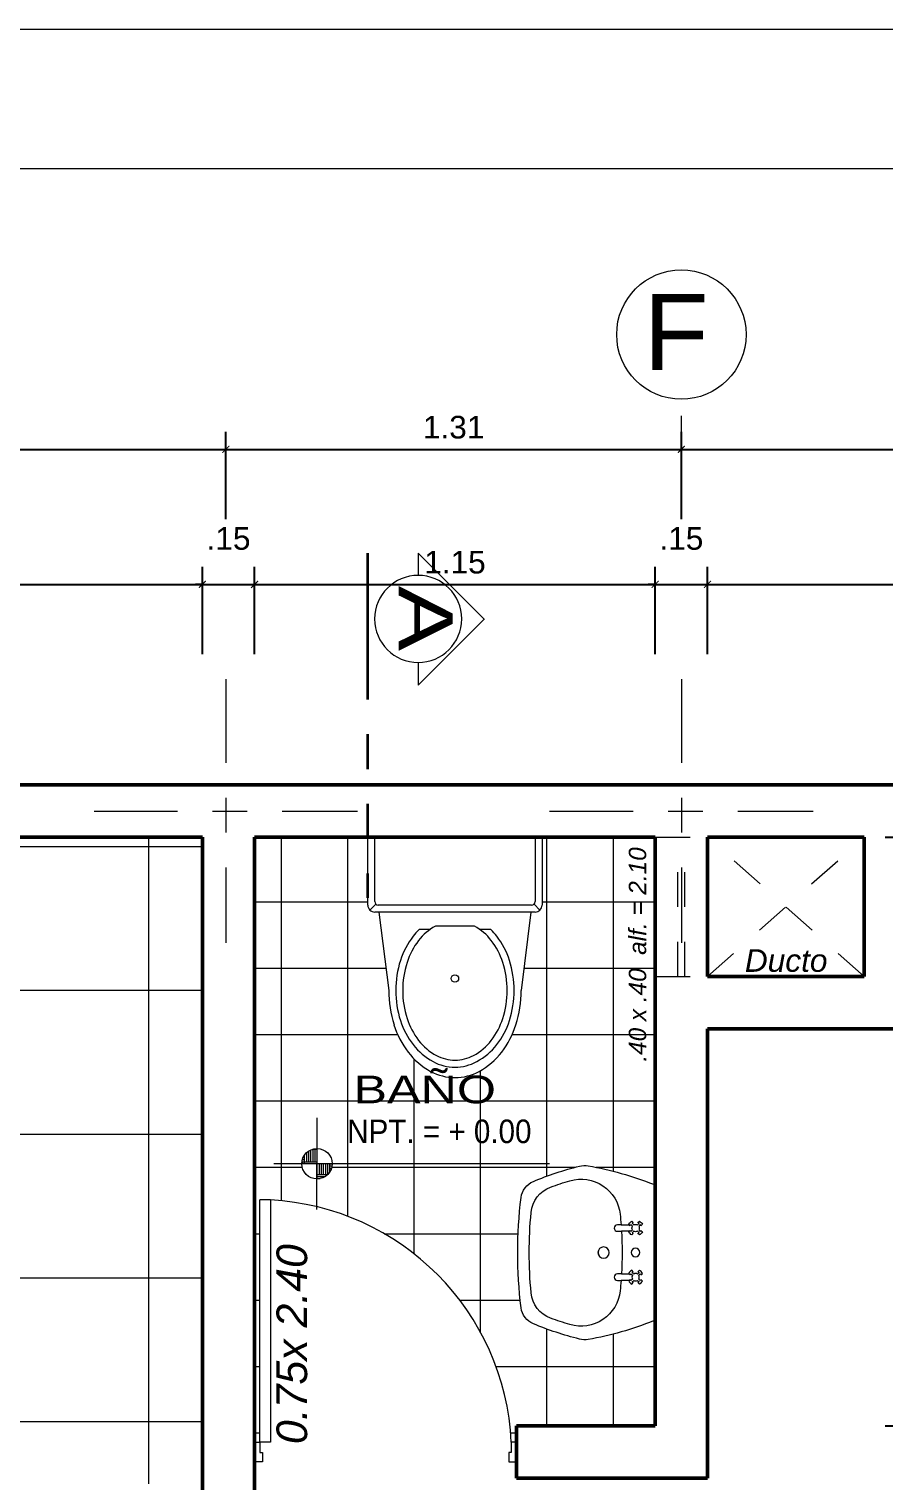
# Model space of a CAD drawing. Header units: millimetres. Extents: x 2033 to 2295, y 1536 to 1691.
# Drawn here: x 2265.456 to 2267.911, y 1594.286 to 1598.455 of the extents above; entities that cross this region are included whole.
import ezdxf

# ---------------------------------------------------------------- set-up
doc = ezdxf.new("R2010")
doc.units = ezdxf.units.MM
for name, pattern in [('ACAD_ISO02W100', [15, 12, -3]), ('ACAD_ISO06W100', [36, 24, -3, 0, -3, 0, -3, 0, -3]), ('ACAD_ISO10W100', [18, 12, -3, 0, -3]), ('HIDDEN2', [4.7625, 3.175, -1.5875])]:
    doc.linetypes.add(name, pattern=pattern)
doc.layers.get('Defpoints').update_dxf_attribs({"color": 164})
for name, color, linetype, lineweight in [('cotas', 251, 'Continuous', 15), ('cut wood', 26, 'Continuous', 20), ('Ejes', 65, 'ACAD_ISO10W100', 15), ('muroalto', 12, 'Continuous', 50), ('PISOS', 252, 'Continuous', 0), ('PROYECCIONES', 127, 'HIDDEN2', 5), ('PYV', 30, 'Continuous', 13), ('SANITARIO', 161, 'Continuous', 5), ('seccion', 130, 'Continuous', 35), ('TEXTOS', 7, 'Continuous', 5), ('texturasde piso', 252, 'Continuous', 0), ('UNO', 254, 'Continuous', 9)]:
    doc.layers.add(name, color=color, linetype=linetype, lineweight=lineweight)
doc.styles.add('ARDELG', font='arial.ttf', dxfattribs={"width": 0.9, "height": 0.1})
doc.styles.add('ARIAL', font='arial.ttf', dxfattribs={"width": 1.3, "height": 0.1})
doc.styles.add('Micky-Arial', font='arial.ttf', dxfattribs={"width": 1.5, "height": 0.125})
doc.styles.get("Standard").update_dxf_attribs({"font": 'arial.ttf'})
doc.dimstyles.new('Aritek', dxfattribs={"dimtxt": 0.065, "dimasz": 0.02, "dimexe": 0.05, "dimexo": 0.15, "dimgap": 0.03, "dimtad": 2, "dimtih": 1, "dimtoh": 1, "dimzin": 4, "dimdsep": 46, "dimtxsty": 'Standard', "dimblk": 'ARCHTICK', "dimcen": 0.1, "dimclrt": 7, "dimadec": 0, "dimazin": 0, "dimtfac": 1, "dimtmove": 2, "dimatfit": 1, "dimldrblk": 'DOTSMALL', "dimfxl": 0.2, "dimfxlon": 1, "dimarcsym": 0})

# ---------------------------------------------------------------- blocks, each defined once
blk = doc.blocks.new('P')
at = {"linetype": 'Continuous'}
for p, q in [((0.06, 1), (0.02, 1)), ((0.02, 0.075), (0.02, 1)), ((0.06, 1), (0.06, 0.075)), ((0, 0), (0, 0.075)), ((0, 0.075), (0.02, 0.075)), ((0.06, 0.075), (0.02, 0.075)), ((0.02, 0.075), (0.02, 0.035)), ((0.98, 0.075), (0.98, 0.035)), ((1, 0.075), (0.98, 0.075)), ((1, 0), (1, 0.075)), ((0.03, 0), (0, 0)), ((0.02, 0.035), (0.03, 0.035)), ((0.03, 0.035), (0.03, 0)), ((0.97, 0.035), (0.97, 0)), ((0.98, 0.035), (0.97, 0.035)), ((0.97, 0), (1, 0))]:
    blk.add_line(p, q, dxfattribs=at)
blk.add_arc((0.0086, 0.0289), 0.9725, 2.7199, 86.9696, dxfattribs=at)
blk = doc.blocks.new('waterdwe')
at = {"layer": 'SANITARIO'}
for p, q in [((2478.0137, 1647.2625), (2478.0137, 1647.7625)), ((2478.0137, 1647.7625), (2478.2087, 1647.7625)), ((2478.0137, 1647.7425), (2478.1987, 1647.7425)), ((2478.2228, 1647.7566), (2478.2057, 1647.7396)), ((2478.2087, 1647.7325), (2478.2087, 1647.2925)), ((2478.2287, 1647.7425), (2478.2287, 1647.2825)), ((2478.2287, 1647.7306), (2478.4537, 1647.7025)), ((2478.2787, 1647.6153), (2478.2787, 1647.5843)), ((2478.2687, 1647.5687), (2478.2687, 1647.4563)), ((2478.2787, 1647.4407), (2478.2787, 1647.4097)), ((2478.2287, 1647.2944), (2478.4537, 1647.3225)), ((2478.1987, 1647.2825), (2478.0137, 1647.2825)), ((2478.2228, 1647.2684), (2478.2057, 1647.2854)), ((2478.2087, 1647.2625), (2478.0137, 1647.2625))]:
    blk.add_line(p, q, dxfattribs=at)
blk.add_circle((2478.4192, 1647.5125), 0.0107, dxfattribs=at)
for centre, radius, start, end in [((2478.1987, 1647.7325), 0.01, 360, 90), ((2478.2087, 1647.7425), 0.02, 360, 90), ((2478.4537, 1647.3746), 0.3279, 72.5259, 90), ((2478.4358, 1647.4545), 0.2252, 107.7485, 127.6942), ((2478.4358, 1647.4545), 0.2052, 107.7485, 127.6942), ((2478.4537, 1647.3987), 0.2838, 90, 107.7485), ((2478.4537, 1647.3987), 0.2638, 90, 107.7485), ((2478.4537, 1647.3987), 0.2838, 72.2515, 90), ((2478.4537, 1647.3987), 0.2638, 72.2515, 90), ((2478.4715, 1647.4545), 0.2052, 52.3058, 72.2515), ((2478.4715, 1647.4545), 0.2252, 52.3058, 72.2515), ((2478.475, 1647.4423), 0.257, 52.7652, 72.5259), ((2478.5076, 1647.4852), 0.203, 28.5912, 52.7652), ((2478.4084, 1647.49), 0.1604, 127.6942, 150.5975), ((2478.4084, 1647.49), 0.1804, 127.6942, 135.9871), ((2478.4989, 1647.49), 0.1604, 28.1931, 52.3058), ((2478.4989, 1647.49), 0.1804, 28.1931, 52.3058), ((2478.541, 1647.5125), 0.1127, 360, 28.1931), ((2478.541, 1647.5125), 0.1327, 360, 28.1931), ((2478.5577, 1647.5125), 0.146, 360, 28.5912), ((2478.541, 1647.5125), 0.1127, 331.8069, 360), ((2478.541, 1647.5125), 0.1327, 331.8069, 360), ((2478.5577, 1647.5125), 0.146, 331.4088, 360), ((2478.4084, 1647.535), 0.1604, 209.4025, 232.3058), ((2478.4989, 1647.535), 0.1604, 307.6942, 331.8069), ((2478.4989, 1647.535), 0.1804, 307.6942, 331.8069), ((2478.5076, 1647.5398), 0.203, 307.2348, 331.4088), ((2478.4084, 1647.535), 0.1804, 224.0129, 232.3058), ((2478.4358, 1647.5705), 0.2052, 232.3058, 252.2515), ((2478.4715, 1647.5705), 0.2052, 287.7485, 307.6942), ((2478.4358, 1647.5705), 0.2252, 232.3058, 252.2515), ((2478.4537, 1647.6263), 0.2838, 252.2515, 270), ((2478.4537, 1647.6263), 0.2638, 252.2515, 270), ((2478.4537, 1647.6263), 0.2638, 270, 287.7485), ((2478.4537, 1647.6263), 0.2838, 270, 287.7485), ((2478.4715, 1647.5705), 0.2252, 287.7485, 307.6942), ((2478.475, 1647.5827), 0.257, 287.4741, 307.2348), ((2478.4537, 1647.6504), 0.3279, 270, 287.4741), ((2478.1987, 1647.2925), 0.01, 270, 360), ((2478.2087, 1647.2825), 0.02, 270, 360)]:
    blk.add_arc(centre, radius, start, end, dxfattribs=at)
blk = doc.blocks.new('A$C493C44AB')
at = {"layer": 'SANITARIO'}
for p, q in [((0.17, 0.3198), (0.17, 0.2963)), ((0.1888, 0.2976), (0.1888, 0.3198)), ((0.3111, 0.3198), (0.3111, 0.2976)), ((0.3299, 0.2963), (0.3299, 0.3198))]:
    blk.add_line(p, q, dxfattribs=at)
for points in [[(0.4082, 0.0095, 0.268711), (0.4543, 0.0446, 0.03809), (0.4982, 0.177, 0.103744), (0.4991, 0.2022, 0.053168), (0.4461, 0.3892, 0.306147), (0.4382, 0.3945), (0.0617, 0.3945, 0.306147), (0.0539, 0.3892, 0.053168), (0.0008, 0.2022, 0.103744), (0.0018, 0.177, 0.03809), (0.0456, 0.0446, 0.268711), (0.0918, 0.0095, 0.062558)], [(0.174, 0.329), (0.1695, 0.3245, 0.056579), (0.1728, 0.3226), (0.1685, 0.3183, -0.141407), (0.1596, 0.3272), (0.1639, 0.3315, 0.056579), (0.1658, 0.3282), (0.1703, 0.3327, -0.274973), (0.1703, 0.3435), (0.1658, 0.348, 0.056579), (0.1639, 0.3447), (0.1596, 0.349, -0.141407), (0.1685, 0.3579), (0.1728, 0.3536, 0.056579), (0.1695, 0.3517), (0.174, 0.3472, -0.274973), (0.1848, 0.3472), (0.1894, 0.3517, 0.056579), (0.1861, 0.3536), (0.1904, 0.3579, -0.141407), (0.1992, 0.349), (0.1949, 0.3447, 0.056579), (0.193, 0.348), (0.1885, 0.3435, -0.274973), (0.1885, 0.3327), (0.193, 0.3282, 0.056579), (0.1949, 0.3315), (0.1992, 0.3272, -0.141407), (0.1904, 0.3183), (0.1861, 0.3226, 0.056579), (0.1894, 0.3245), (0.1848, 0.329, -0.274973)], [(0.3296, 0.3435), (0.3341, 0.348, -0.056579), (0.336, 0.3447), (0.3403, 0.349, 0.141407), (0.3314, 0.3579), (0.3271, 0.3536, -0.056579), (0.3304, 0.3517), (0.3259, 0.3472, 0.274973), (0.3151, 0.3472), (0.3106, 0.3517, -0.056579), (0.3139, 0.3536), (0.3096, 0.3579, 0.141407), (0.3007, 0.349), (0.305, 0.3447, -0.056579), (0.3069, 0.348), (0.3114, 0.3435, 0.274973), (0.3114, 0.3327), (0.3069, 0.3282, -0.056579), (0.305, 0.3315), (0.3007, 0.3272, 0.141407), (0.3096, 0.3183), (0.3139, 0.3226, -0.056579), (0.3106, 0.3245), (0.3151, 0.329, 0.274973), (0.3259, 0.329), (0.3304, 0.3245, -0.056579), (0.3271, 0.3226), (0.3314, 0.3183, 0.141407), (0.3403, 0.3272), (0.336, 0.3315, -0.056579), (0.3341, 0.3282), (0.3296, 0.3327, 0.274973)], [(0.3599, 0.2936, 0.007112), (0.3299, 0.2963), (0.3299, 0.2858, -1), (0.3111, 0.2858), (0.3111, 0.2976, 0.028913), (0.1888, 0.2976), (0.1888, 0.2858, -1), (0.17, 0.2858), (0.17, 0.2963, 0.007112), (0.1401, 0.2936, 0.468237), (0.0435, 0.1497, 0.016513), (0.0617, 0.0942, 0.289254), (0.1345, 0.0382, 0.0468), (0.3654, 0.0382, 0.289254), (0.4382, 0.0942, 0.016513), (0.4564, 0.1497, 0.468237)], [(0.2337, 0.2464, -1), (0.2662, 0.2464, -1)]]:
    blk.add_lwpolyline(points, format="xyb", close=True, dxfattribs=at)
blk.add_lwpolyline([(0.3111, 0.3333), (0.3111, 0.3324, 1)], format="xyb", dxfattribs=at)
for centre, radius in [((0.25, 0.3381), 0.0123), ((0.25, 0.2464), 0.0162)]:
    blk.add_circle(centre, radius, dxfattribs=at)
blk = doc.blocks.new('_ArchTick')
at = {"color": 0, "linetype": 'ByBlock', "const_width": 0.15}
blk.add_lwpolyline([(-0.5, -0.5), (0.5, 0.5)], dxfattribs=at)
blk = doc.blocks.new('*D411')
at = {"layer": 'Defpoints', "color": 0, "linetype": 'Continuous', "transparency": 16777216}
for p in [(2267.5049, 1596.1346), (2267.5049, 1594.4446), (2268.114, 1594.4446)]:
    blk.add_point(p, dxfattribs=at)
at = {"layer": 'PISOS', "color": 0, "linetype": 'Continuous', "lineweight": -2, "transparency": 16777216}
for p, q in [((2267.914, 1596.1346), (2268.164, 1596.1346)), ((2268.114, 1596.1346), (2268.114, 1594.4446)), ((2267.914, 1594.4446), (2268.164, 1594.4446))]:
    blk.add_line(p, q, dxfattribs=at)
at = {"layer": 'PISOS', "color": 0, "linetype": 'Continuous', "lineweight": -2, "transparency": 16777216, "xscale": 0.02, "yscale": 0.02, "zscale": 0.02}
for p, rotation in [((2268.114, 1596.1346), 90), ((2268.114, 1594.4446), 270)]:
    blk.add_blockref('_ArchTick', p, dxfattribs=dict(at, rotation=rotation))
at = {"layer": 'PISOS', "color": 7, "linetype": 'Continuous', "transparency": 16777216, "insert": (2268.2254, 1595.2896), "char_height": 0.065, "attachment_point": 5}
blk.add_mtext('1.69', dxfattribs=at)
blk = doc.blocks.new('_DotSmall')
at = {"color": 0, "linetype": 'ByBlock', "const_width": 0.5}
blk.add_lwpolyline([(-0.0625, 0, 1), (0.0625, 0, 1)], format="xyb", close=True, dxfattribs=at)
blk = doc.blocks.new('Corte')
at = {"layer": 'TEXTOS', "color": 14, "ltscale": 0.0035}
for p, q in [((0.1476, 0.1688), (0.3377, -0.0212)), ((0.1476, 0.1038), (0.1476, 0.1688)), ((0.337, -0.0206), (0.1476, -0.21)), ((0.1476, -0.21), (0.1476, -0.1462))]:
    blk.add_line(p, q, dxfattribs=at)
blk.add_circle((0.1476, -0.0212), 0.125, dxfattribs=at)
blk = doc.blocks.new('*D489')
at = {"layer": 'cotas', "color": 0, "linetype": 'Continuous', "lineweight": -2, "transparency": 16777216}
for p, q in [((2262.979, 1596.6604), (2262.979, 1596.9104)), ((2265.954, 1596.6604), (2265.954, 1596.9104)), ((2262.979, 1596.8604), (2265.954, 1596.8604))]:
    blk.add_line(p, q, dxfattribs=at)
at = {"layer": 'Defpoints', "color": 0, "linetype": 'Continuous', "transparency": 16777216}
for p in [(2265.954, 1596.8604), (2262.979, 1596.1346), (2265.954, 1596.1346)]:
    blk.add_point(p, dxfattribs=at)
at = {"layer": 'cotas', "color": 0, "linetype": 'Continuous', "lineweight": -2, "transparency": 16777216, "xscale": 0.02, "yscale": 0.02, "zscale": 0.02, "rotation": 180}
blk.add_blockref('_ArchTick', (2262.979, 1596.8604), dxfattribs=at)
at = {"layer": 'cotas', "color": 0, "linetype": 'Continuous', "lineweight": -2, "transparency": 16777216, "xscale": 0.02, "yscale": 0.02, "zscale": 0.02}
blk.add_blockref('_ArchTick', (2265.954, 1596.8604), dxfattribs=at)
at = {"layer": 'cotas', "color": 7, "linetype": 'Continuous', "transparency": 16777216, "insert": (2264.4665, 1596.9236), "char_height": 0.065, "attachment_point": 5}
blk.add_mtext('2.98', dxfattribs=at)
blk = doc.blocks.new('*D490')
at = {"layer": 'cotas', "color": 0, "linetype": 'Continuous', "lineweight": -2, "transparency": 16777216}
for p, q in [((2265.954, 1596.6604), (2265.954, 1596.9104)), ((2266.104, 1596.6604), (2266.104, 1596.9104)), ((2265.954, 1596.8604), (2265.934, 1596.8604)), ((2265.954, 1596.8604), (2266.104, 1596.8604)), ((2266.104, 1596.8604), (2266.124, 1596.8604))]:
    blk.add_line(p, q, dxfattribs=at)
at = {"layer": 'Defpoints', "color": 0, "linetype": 'Continuous', "transparency": 16777216}
for p in [(2266.104, 1596.8604), (2265.954, 1596.1346), (2266.104, 1596.1346)]:
    blk.add_point(p, dxfattribs=at)
at = {"layer": 'cotas', "color": 0, "linetype": 'Continuous', "lineweight": -2, "transparency": 16777216, "xscale": 0.02, "yscale": 0.02, "zscale": 0.02}
blk.add_blockref('_ArchTick', (2265.954, 1596.8604), dxfattribs=at)
at = {"layer": 'cotas', "color": 0, "linetype": 'Continuous', "lineweight": -2, "transparency": 16777216, "xscale": 0.02, "yscale": 0.02, "zscale": 0.02, "rotation": 180}
blk.add_blockref('_ArchTick', (2266.104, 1596.8604), dxfattribs=at)
at = {"layer": 'cotas', "color": 7, "linetype": 'Continuous', "transparency": 16777216, "insert": (2266.029, 1596.9918), "char_height": 0.065, "attachment_point": 5}
blk.add_mtext('.15', dxfattribs=at)
blk = doc.blocks.new('*D491')
at = {"layer": 'cotas', "color": 0, "linetype": 'Continuous', "lineweight": -2, "transparency": 16777216}
for p, q in [((2266.104, 1596.6604), (2266.104, 1596.9104)), ((2267.254, 1596.6604), (2267.254, 1596.9104)), ((2266.104, 1596.8604), (2267.254, 1596.8604))]:
    blk.add_line(p, q, dxfattribs=at)
at = {"layer": 'Defpoints', "color": 0, "linetype": 'Continuous', "transparency": 16777216}
for p in [(2267.254, 1596.8604), (2266.104, 1596.1346), (2267.254, 1596.1346)]:
    blk.add_point(p, dxfattribs=at)
at = {"layer": 'cotas', "color": 0, "linetype": 'Continuous', "lineweight": -2, "transparency": 16777216, "xscale": 0.02, "yscale": 0.02, "zscale": 0.02, "rotation": 180}
blk.add_blockref('_ArchTick', (2266.104, 1596.8604), dxfattribs=at)
at = {"layer": 'cotas', "color": 0, "linetype": 'Continuous', "lineweight": -2, "transparency": 16777216, "xscale": 0.02, "yscale": 0.02, "zscale": 0.02}
blk.add_blockref('_ArchTick', (2267.254, 1596.8604), dxfattribs=at)
at = {"layer": 'cotas', "color": 7, "linetype": 'Continuous', "transparency": 16777216, "insert": (2266.679, 1596.9236), "char_height": 0.065, "attachment_point": 5}
blk.add_mtext('1.15', dxfattribs=at)
blk = doc.blocks.new('*D492')
at = {"layer": 'cotas', "color": 0, "linetype": 'Continuous', "lineweight": -2, "transparency": 16777216}
for p, q in [((2267.254, 1596.6604), (2267.254, 1596.9104)), ((2267.404, 1596.6604), (2267.404, 1596.9104)), ((2267.254, 1596.8604), (2267.234, 1596.8604)), ((2267.254, 1596.8604), (2267.404, 1596.8604)), ((2267.404, 1596.8604), (2267.424, 1596.8604))]:
    blk.add_line(p, q, dxfattribs=at)
at = {"layer": 'Defpoints', "color": 0, "linetype": 'Continuous', "transparency": 16777216}
for p in [(2267.404, 1596.8604), (2267.254, 1596.1346), (2267.404, 1596.1346)]:
    blk.add_point(p, dxfattribs=at)
at = {"layer": 'cotas', "color": 0, "linetype": 'Continuous', "lineweight": -2, "transparency": 16777216, "xscale": 0.02, "yscale": 0.02, "zscale": 0.02}
blk.add_blockref('_ArchTick', (2267.254, 1596.8604), dxfattribs=at)
at = {"layer": 'cotas', "color": 0, "linetype": 'Continuous', "lineweight": -2, "transparency": 16777216, "xscale": 0.02, "yscale": 0.02, "zscale": 0.02, "rotation": 180}
blk.add_blockref('_ArchTick', (2267.404, 1596.8604), dxfattribs=at)
at = {"layer": 'cotas', "color": 7, "linetype": 'Continuous', "transparency": 16777216, "insert": (2267.329, 1596.9918), "char_height": 0.065, "attachment_point": 5}
blk.add_mtext('.15', dxfattribs=at)
blk = doc.blocks.new('*D493')
at = {"layer": 'cotas', "color": 0, "linetype": 'Continuous', "lineweight": -2, "transparency": 16777216}
for p, q in [((2267.404, 1596.6604), (2267.404, 1596.9104)), ((2270.204, 1596.6604), (2270.204, 1596.9104)), ((2267.404, 1596.8604), (2270.204, 1596.8604))]:
    blk.add_line(p, q, dxfattribs=at)
at = {"layer": 'Defpoints', "color": 0, "linetype": 'Continuous', "transparency": 16777216}
for p in [(2270.204, 1596.8604), (2267.404, 1596.1346), (2270.204, 1596.1346)]:
    blk.add_point(p, dxfattribs=at)
at = {"layer": 'cotas', "color": 0, "linetype": 'Continuous', "lineweight": -2, "transparency": 16777216, "xscale": 0.02, "yscale": 0.02, "zscale": 0.02, "rotation": 180}
blk.add_blockref('_ArchTick', (2267.404, 1596.8604), dxfattribs=at)
at = {"layer": 'cotas', "color": 0, "linetype": 'Continuous', "lineweight": -2, "transparency": 16777216, "xscale": 0.02, "yscale": 0.02, "zscale": 0.02}
blk.add_blockref('_ArchTick', (2270.204, 1596.8604), dxfattribs=at)
at = {"layer": 'cotas', "color": 7, "linetype": 'Continuous', "transparency": 16777216, "insert": (2268.804, 1596.9236), "char_height": 0.065, "attachment_point": 5}
blk.add_mtext('2.80', dxfattribs=at)
blk = doc.blocks.new('*D503')
at = {"layer": 'cotas', "color": 0, "linetype": 'Continuous', "lineweight": -2, "transparency": 16777216}
for p, q in [((2270.7282, 1596.2846), (2270.9782, 1596.2846)), ((2270.9282, 1591.1916), (2270.9282, 1596.2846)), ((2270.7282, 1591.1916), (2270.9782, 1591.1916))]:
    blk.add_line(p, q, dxfattribs=at)
at = {"layer": 'Defpoints', "color": 0, "linetype": 'Continuous', "transparency": 16777216}
for p in [(2262.854, 1596.2846), (2270.9282, 1596.2846), (2262.854, 1591.1916)]:
    blk.add_point(p, dxfattribs=at)
at = {"layer": 'cotas', "color": 0, "linetype": 'Continuous', "lineweight": -2, "transparency": 16777216, "xscale": 0.02, "yscale": 0.02, "zscale": 0.02}
for p, rotation in [((2270.9282, 1596.2846), 90), ((2270.9282, 1591.1916), 270)]:
    blk.add_blockref('_ArchTick', p, dxfattribs=dict(at, rotation=rotation))
at = {"layer": 'cotas', "color": 7, "linetype": 'Continuous', "transparency": 16777216, "insert": (2271.0427, 1593.7381), "char_height": 0.065, "attachment_point": 5}
blk.add_mtext('5.09', dxfattribs=at)
blk = doc.blocks.new('*D504')
at = {"layer": 'cotas', "color": 0, "linetype": 'Continuous', "lineweight": -2, "transparency": 16777216}
for p, q in [((2270.7282, 1596.2846), (2270.9782, 1596.2846)), ((2270.9282, 1596.2846), (2270.9282, 1588.9346)), ((2270.7282, 1588.9346), (2270.9782, 1588.9346))]:
    blk.add_line(p, q, dxfattribs=at)
at = {"layer": 'Defpoints', "color": 0, "linetype": 'Continuous', "transparency": 16777216}
for p in [(2262.854, 1596.2846), (2270.354, 1588.9346), (2270.9282, 1588.9346)]:
    blk.add_point(p, dxfattribs=at)
at = {"layer": 'cotas', "color": 0, "linetype": 'Continuous', "lineweight": -2, "transparency": 16777216, "xscale": 0.02, "yscale": 0.02, "zscale": 0.02}
for p, rotation in [((2270.9282, 1596.2846), 90), ((2270.9282, 1588.9346), 270)]:
    blk.add_blockref('_ArchTick', p, dxfattribs=dict(at, rotation=rotation))
at = {"layer": 'cotas', "color": 7, "linetype": 'Continuous', "transparency": 16777216, "insert": (2271.0426, 1592.6096), "char_height": 0.065, "attachment_point": 5}
blk.add_mtext('7.35', dxfattribs=at)
blk = doc.blocks.new('*D524')
at = {"layer": 'cotas', "color": 0, "linetype": 'Continuous', "lineweight": -2, "transparency": 16777216}
for p, q in [((2262.854, 1597.048), (2262.854, 1597.298)), ((2266.0213, 1597.048), (2266.0213, 1597.298)), ((2262.854, 1597.248), (2266.0213, 1597.248))]:
    blk.add_line(p, q, dxfattribs=at)
at = {"layer": 'Defpoints', "color": 0, "linetype": 'Continuous', "transparency": 16777216}
for p in [(2266.0213, 1597.248), (2262.854, 1596.5879), (2266.0213, 1596.5879)]:
    blk.add_point(p, dxfattribs=at)
at = {"layer": 'cotas', "color": 0, "linetype": 'Continuous', "lineweight": -2, "transparency": 16777216, "xscale": 0.02, "yscale": 0.02, "zscale": 0.02, "rotation": 180}
blk.add_blockref('_ArchTick', (2262.854, 1597.248), dxfattribs=at)
at = {"layer": 'cotas', "color": 0, "linetype": 'Continuous', "lineweight": -2, "transparency": 16777216, "xscale": 0.02, "yscale": 0.02, "zscale": 0.02}
blk.add_blockref('_ArchTick', (2266.0213, 1597.248), dxfattribs=at)
at = {"layer": 'cotas', "color": 7, "linetype": 'Continuous', "transparency": 16777216, "insert": (2264.4377, 1597.3112), "char_height": 0.065, "attachment_point": 5}
blk.add_mtext('3.17', dxfattribs=at)
blk = doc.blocks.new('*D525')
at = {"layer": 'cotas', "color": 0, "linetype": 'Continuous', "lineweight": -2, "transparency": 16777216}
for p, q in [((2266.0213, 1597.048), (2266.0213, 1597.298)), ((2267.329, 1597.048), (2267.329, 1597.298)), ((2266.0213, 1597.248), (2267.329, 1597.248))]:
    blk.add_line(p, q, dxfattribs=at)
at = {"layer": 'Defpoints', "color": 0, "linetype": 'Continuous', "transparency": 16777216}
for p in [(2267.329, 1597.248), (2266.0213, 1596.5879), (2267.329, 1596.5879)]:
    blk.add_point(p, dxfattribs=at)
at = {"layer": 'cotas', "color": 0, "linetype": 'Continuous', "lineweight": -2, "transparency": 16777216, "xscale": 0.02, "yscale": 0.02, "zscale": 0.02, "rotation": 180}
blk.add_blockref('_ArchTick', (2266.0213, 1597.248), dxfattribs=at)
at = {"layer": 'cotas', "color": 0, "linetype": 'Continuous', "lineweight": -2, "transparency": 16777216, "xscale": 0.02, "yscale": 0.02, "zscale": 0.02}
blk.add_blockref('_ArchTick', (2267.329, 1597.248), dxfattribs=at)
at = {"layer": 'cotas', "color": 7, "linetype": 'Continuous', "transparency": 16777216, "insert": (2266.6752, 1597.3112), "char_height": 0.065, "attachment_point": 5}
blk.add_mtext('1.31', dxfattribs=at)
blk = doc.blocks.new('*D526')
at = {"layer": 'cotas', "color": 0, "linetype": 'Continuous', "lineweight": -2, "transparency": 16777216}
for p, q in [((2267.329, 1597.048), (2267.329, 1597.298)), ((2270.279, 1597.048), (2270.279, 1597.298)), ((2267.329, 1597.248), (2270.279, 1597.248))]:
    blk.add_line(p, q, dxfattribs=at)
at = {"layer": 'Defpoints', "color": 0, "linetype": 'Continuous', "transparency": 16777216}
for p in [(2270.279, 1597.248), (2267.329, 1596.5879), (2270.279, 1596.5879)]:
    blk.add_point(p, dxfattribs=at)
at = {"layer": 'cotas', "color": 0, "linetype": 'Continuous', "lineweight": -2, "transparency": 16777216, "xscale": 0.02, "yscale": 0.02, "zscale": 0.02, "rotation": 180}
blk.add_blockref('_ArchTick', (2267.329, 1597.248), dxfattribs=at)
at = {"layer": 'cotas', "color": 0, "linetype": 'Continuous', "lineweight": -2, "transparency": 16777216, "xscale": 0.02, "yscale": 0.02, "zscale": 0.02}
blk.add_blockref('_ArchTick', (2270.279, 1597.248), dxfattribs=at)
at = {"layer": 'cotas', "color": 7, "linetype": 'Continuous', "transparency": 16777216, "insert": (2268.804, 1597.3112), "char_height": 0.065, "attachment_point": 5}
blk.add_mtext('2.95', dxfattribs=at)

msp = doc.modelspace()

# ---------------------------------------------------------------- hatches: boundary and pattern name
at = {"layer": 'PISOS', "linetype": 'Continuous'}
h = msp.add_hatch(dxfattribs=at)
h.set_pattern_fill('NET', color=256, scale=0.13)
h.set_pattern_definition([(360, (160.7751, 11.56025), (1e-16, 0.41275), []), (90, (160.7751, 11.56025), (-0.41275, 1e-16), [])])
h.paths.add_polyline_path([(2263.579, 1593.363), (2262.979, 1593.363), (2262.979, 1592.763), (2263.579, 1592.763), (2263.579, 1592.0416), (2264.9286, 1592.0416), (2265.414, 1592.5269), (2265.954, 1592.5269), (2265.954, 1592.7645), (2265.9902, 1592.7645), (2265.9903, 1592.7942), (2266.0271, 1592.7942), (2266.0271, 1592.8013, -0.198166), (2265.4862, 1593.022), (2266.0413, 1593.5843), (2266.0166, 1593.5844), (2265.9919, 1593.5844), (2265.992, 1593.614), (2265.954, 1593.614), (2265.954, 1593.7284), (2265.904, 1593.7284), (2265.904, 1593.7484), (2265.884, 1593.7484), (2265.884, 1593.7034, -0.414214), (2265.859, 1593.6784), (2265.384, 1593.6784), (2265.384, 1593.6984), (2265.364, 1593.6984), (2265.364, 1593.6784), (2265.339, 1593.6784, -0.414214), (2265.314, 1593.7034), (2265.314, 1594.2534, -0.414214), (2265.339, 1594.2784), (2265.364, 1594.2784), (2265.364, 1594.2584), (2265.384, 1594.2584), (2265.384, 1594.2784), (2265.859, 1594.2784, -0.414214), (2265.884, 1594.2534), (2265.884, 1594.2084), (2265.904, 1594.2084), (2265.904, 1594.2284), (2265.954, 1594.2284), (2265.954, 1596.1346), (2262.979, 1596.1346), (2262.979, 1594.0881), (2263.579, 1594.0881)])
h.paths.add_polyline_path([(2263.9473, 1593.8249, -1), (2264.0573, 1593.8249, -1)], flags=16)
h.paths.add_polyline_path([(2264.1402, 1592.7052, -1), (2264.0302, 1592.7052, -1)], flags=16)
h.paths.add_polyline_path([(2263.8584, 1594.5577), (2263.9065, 1594.544, 0.315299), (2263.9999, 1594.2728), (2264.0175, 1594.2971, -0.414214), (2263.9688, 1594.6044), (2264.0149, 1594.6677, -0.108827), (2263.9417, 1594.8927), (2263.8673, 1594.9169, -0.414214), (2263.726, 1595.1941), (2263.6975, 1595.2034, 0.315299), (2263.7814, 1594.9292), (2263.7506, 1594.8898, -0.700208), (2263.9248, 1595.426), (2263.9265, 1595.376, 0.315299), (2263.6975, 1595.2034), (2263.726, 1595.1941, -0.414214), (2264.0033, 1595.3354), (2264.0777, 1595.3112, -0.108827), (2264.2691, 1595.4503), (2264.2691, 1595.5286, -0.414214), (2264.4891, 1595.7486), (2264.4891, 1595.7786, 0.315299), (2264.2542, 1595.6141), (2264.2072, 1595.6312, -0.700208), (2264.771, 1595.6312), (2264.7241, 1595.6141, 0.315299), (2264.4891, 1595.7786), (2264.4891, 1595.7486, -0.414214), (2264.7091, 1595.5286), (2264.7091, 1595.4503, -0.108827), (2264.9006, 1595.3112), (2264.975, 1595.3354, -0.414214), (2265.2522, 1595.1941), (2265.2808, 1595.2034, 0.315299), (2265.0517, 1595.376), (2265.0535, 1595.426, -0.700208), (2265.2277, 1594.8898), (2265.1969, 1594.9292, 0.315299), (2265.2808, 1595.2034), (2265.2522, 1595.1941, -0.414214), (2265.111, 1594.9169), (2265.0365, 1594.8927, -0.108827), (2264.9634, 1594.6677), (2265.0094, 1594.6044, -0.414214), (2264.9608, 1594.2971), (2264.9784, 1594.2728, 0.315299), (2265.0718, 1594.544), (2265.1198, 1594.5577, -0.700208), (2264.6637, 1594.2263), (2264.6916, 1594.2678, 0.315299), (2264.9784, 1594.2728), (2264.9608, 1594.2971, -0.414214), (2264.6535, 1594.3457), (2264.6074, 1594.4091, -0.108827), (2264.3708, 1594.4091), (2264.3248, 1594.3457, -0.414214), (2264.0175, 1594.2971), (2263.9999, 1594.2728, 0.315299), (2264.2866, 1594.2678), (2264.3146, 1594.2263, -0.700208)], flags=16)
h.paths.add_polyline_path([(2263.5749, 1593.3106), (2263.5747, 1592.8079), (2263.5514, 1592.8079), (2263.5517, 1593.3106)], flags=16)
h.paths.add_polyline_path([(2263.5377, 1593.292), (2263.5374, 1592.8265, -0.414214), (2263.4909, 1592.78), (2263.0999, 1592.7802, -0.414214), (2263.0534, 1592.8268), (2263.0536, 1593.2922, -0.414214), (2263.1002, 1593.3388), (2263.4912, 1593.3386, -0.414214)], flags=16)
h.paths.add_polyline_path([(2263.5051, 1593.1989, -1), (2263.3654, 1593.1989, -1)], flags=0)
h.paths.add_polyline_path([(2263.4865, 1593.1989, -1), (2263.3841, 1593.1989, -1)], flags=0)
h.paths.add_polyline_path([(2263.4678, 1593.1989, -1), (2263.4027, 1593.1989, -1)], flags=0)
h.paths.add_polyline_path([(2263.5282, 1592.9197, -1), (2263.342, 1592.9197, -1)], flags=0)
h.paths.add_polyline_path([(2263.5096, 1592.9197, -1), (2263.3606, 1592.9197, -1)], flags=0)
h.paths.add_polyline_path([(2263.491, 1592.9197, -1), (2263.3792, 1592.9197, -1)], flags=0)
h.paths.add_polyline_path([(2263.2491, 1593.1991, -1), (2263.0629, 1593.1991, -1)], flags=0)
h.paths.add_polyline_path([(2263.2305, 1593.1991, -1), (2263.0815, 1593.1991, -1)], flags=0)
h.paths.add_polyline_path([(2263.2118, 1593.1991, -1), (2263.1001, 1593.1991, -1)], flags=0)
h.paths.add_polyline_path([(2263.2256, 1592.9198, -1), (2263.086, 1592.9198, -1)], flags=0)
h.paths.add_polyline_path([(2263.207, 1592.9198, -1), (2263.1046, 1592.9198, -1)], flags=0)
h.paths.add_polyline_path([(2263.1884, 1592.9198, -1), (2263.1232, 1592.9198, -1)], flags=0)
h.paths.add_polyline_path([(2263.0397, 1593.3388), (2263.0394, 1592.7803), (2263.0161, 1592.7803), (2263.0164, 1593.3388)], flags=16)
h.paths.add_polyline_path([(2264.0822, 1593.8524), (2264.7901, 1593.8524), (2264.7901, 1594.0276), (2264.0822, 1594.0276)], flags=24)
h.paths.add_polyline_path([(2264.0952, 1593.9867), (2264.7708, 1593.9867), (2264.7708, 1594.1928), (2264.0952, 1594.1928)], flags=24)
h.paths.add_polyline_path([(2264.1652, 1592.7328), (2264.873, 1592.7328), (2264.873, 1592.908), (2264.1652, 1592.908)], flags=24)
h.paths.add_polyline_path([(2264.1831, 1592.8671), (2264.9397, 1592.8671), (2264.9397, 1593.0732), (2264.1831, 1593.0732)], flags=24)
at = {"layer": 'texturasde piso', "linetype": 'ACAD_ISO02W100'}
h = msp.add_hatch(dxfattribs=at)
h.set_pattern_fill('NET', color=256, scale=0.06)
h.set_pattern_definition([(360, (160.77508, 11.56025), (5e-17, 0.1905), []), (90, (160.77508, 11.56025), (-0.1905, 6e-17), [])])
h.paths.add_polyline_path([(2267.254, 1596.1346), (2266.929, 1596.1346), (2266.929, 1595.9396, -0.414214), (2266.909, 1595.9196), (2266.8971, 1595.9196), (2266.869, 1595.6946, -0.076393), (2266.8539, 1595.5961, -0.086437), (2266.8134, 1595.5178, -0.105872), (2266.7489, 1595.4624, -0.125404), (2266.679, 1595.4446, -0.125404), (2266.6091, 1595.4624, -0.105872), (2266.5447, 1595.5178, -0.086437), (2266.5041, 1595.5961, -0.076393), (2266.489, 1595.6946), (2266.4609, 1595.9196), (2266.449, 1595.9196, -0.414214), (2266.429, 1595.9396), (2266.429, 1596.1346), (2266.104, 1596.1346), (2266.104, 1594.4446), (2266.104, 1594.3977), (2266.119, 1594.3977), (2266.119, 1595.0932), (2266.1491, 1595.0932, -0.04635), (2266.283, 1595.0736), (2266.283, 1595.1535, -0.414214), (2266.2392, 1595.1972, -1), (2266.3267, 1595.1972, -0.414214), (2266.283, 1595.1535), (2266.283, 1595.0736, -0.332823), (2266.8408, 1594.3977), (2266.8558, 1594.3977), (2266.8558, 1594.4446), (2267.254, 1594.4446), (2267.254, 1594.748, -0.058248), (2267.049, 1594.6908, -0.0416), (2266.9041, 1594.7376, -0.268711), (2266.869, 1594.7837, -0.062558), (2266.869, 1595.1002, -0.268711), (2266.9041, 1595.1463, -0.0416), (2267.049, 1595.1932, -0.058248), (2267.254, 1595.1359)])
h.paths.add_polyline_path([(2266.3465, 1595.2191), (2266.9092, 1595.2191), (2266.9092, 1595.3584), (2266.3465, 1595.3584)], flags=24)
h.paths.add_polyline_path([(2266.3574, 1595.3099), (2266.8063, 1595.3099), (2266.8063, 1595.4737), (2266.3574, 1595.4737)], flags=24)
at = {"layer": 'UNO', "ltscale": 0.005}
h = msp.add_hatch(dxfattribs=at)
h.set_pattern_fill('AR-PARQ1', color=21, scale=0.000119244, style=0)
h.set_pattern_definition([(90, (2116.394548, 1420.198847), (-0.036345611, 0.036345611), [0.036345611, -0.036345611]), (90, (2116.400605, 1420.198847), (-0.036345611, 0.036345611), [0.036345611, -0.036345611]), (90, (2116.406663, 1420.198847), (-0.036345611, 0.036345611), [0.036345611, -0.036345611]), (90, (2116.41272, 1420.198847), (-0.036345611, 0.036345611), [0.036345611, -0.036345611]), (90, (2116.41878, 1420.198847), (-0.036345611, 0.036345611), [0.036345611, -0.036345611]), (90, (2116.424836, 1420.198847), (-0.036345611, 0.036345611), [0.036345611, -0.036345611]), (90, (2116.430893, 1420.198847), (-0.036345611, 0.036345611), [0.036345611, -0.036345611]), (360, (2116.394548, 1420.235193), (0.036345611, -0.036345611), [0.036345611, -0.036345611]), (360, (2116.394548, 1420.24125), (0.036345611, -0.036345611), [0.036345611, -0.036345611]), (360, (2116.394548, 1420.24731), (0.036345611, -0.036345611), [0.036345611, -0.036345611]), (360, (2116.394548, 1420.253366), (0.036345611, -0.036345611), [0.036345611, -0.036345611]), (360, (2116.394548, 1420.259423), (0.036345611, -0.036345611), [0.036345611, -0.036345611]), (360, (2116.394548, 1420.26548), (0.036345611, -0.036345611), [0.036345611, -0.036345611]), (360, (2116.394548, 1420.27154), (0.036345611, -0.036345611), [0.036345611, -0.036345611])])
h.paths.add_polyline_path([(2266.283, 1595.1972), (2266.283, 1595.2409, 0.414214), (2266.2392, 1595.1972)])
h.paths.add_polyline_path([(2266.283, 1595.1972), (2266.283, 1595.1535, 0.414214), (2266.3267, 1595.1972)])

# ---------------------------------------------------------------- linework, layer by layer
at = {"layer": 'cut wood', "linetype": 'Continuous'}
for points in [[(2272.8651, 1598.4546), (2272.8651, 1570.4546), (2252.8651, 1570.4546), (2252.8651, 1598.4546)], [(2272.4651, 1598.0546), (2272.4651, 1570.8546), (2253.2651, 1570.8546), (2253.2651, 1598.0546)]]:
    msp.add_lwpolyline(points, close=True, dxfattribs=at)
at = {"layer": 'Ejes', "ltscale": 0.02}
msp.add_line((2267.329, 1597.1041), (2267.329, 1597.3918), dxfattribs=at)
at = {"layer": 'Ejes', "color": 32, "linetype": 'Continuous'}
msp.add_circle((2267.329, 1597.5775), 0.1857, dxfattribs=at)
at = {"layer": 'muroalto'}
for p, q in [((2262.729, 1596.2846), (2270.354, 1596.2846)), ((2262.979, 1596.1346), (2265.954, 1596.1346)), ((2265.954, 1593.614), (2265.954, 1596.1346)), ((2266.104, 1596.1346), (2267.254, 1596.1346)), ((2266.104, 1594.4446), (2266.104, 1596.1346)), ((2267.254, 1594.4446), (2267.254, 1596.1346)), ((2267.404, 1596.1346), (2267.854, 1596.1346)), ((2267.404, 1595.7346), (2267.404, 1596.1346)), ((2267.854, 1595.7346), (2267.854, 1596.1346)), ((2267.404, 1595.7346), (2267.854, 1595.7346)), ((2267.404, 1594.2946), (2267.404, 1595.5846)), ((2267.404, 1595.5846), (2268.004, 1595.5846)), ((2266.104, 1593.614), (2266.104, 1594.4446)), ((2266.8558, 1594.4446), (2267.254, 1594.4446)), ((2266.8558, 1594.2946), (2266.8558, 1594.4446)), ((2266.8558, 1594.2946), (2267.404, 1594.2946))]:
    msp.add_line(p, q, dxfattribs=at)
at = {"layer": 'PROYECCIONES', "linetype": 'ACAD_ISO02W100', "ltscale": 0.007}
for p, q in [((2267.254, 1596.1346), (2267.404, 1596.1346)), ((2267.3191, 1595.7346), (2267.3193, 1596.1346)), ((2267.3391, 1595.7346), (2267.3393, 1596.1346)), ((2267.854, 1595.7346), (2267.404, 1596.1346)), ((2267.404, 1595.7346), (2267.854, 1596.1346)), ((2267.254, 1595.7346), (2267.404, 1595.7346))]:
    msp.add_line(p, q, dxfattribs=at)
at = {"layer": 'seccion', "linetype": 'ACAD_ISO06W100', "ltscale": 0.0175}
msp.add_line((2266.4282, 1596.9499), (2266.4282, 1595.9607), dxfattribs=at)
at = {"layer": 'UNO', "linetype": 'ACAD_ISO10W100', "ltscale": 0.02}
for p, q in [((2266.0213, 1596.5879), (2266.0213, 1595.8313)), ((2267.329, 1596.5879), (2267.329, 1595.8313)), ((2265.643, 1596.2096), (2266.3997, 1596.2096)), ((2266.9507, 1596.2096), (2267.7073, 1596.2096))]:
    msp.add_line(p, q, dxfattribs=at)
at = {"layer": 'UNO', "ltscale": 0.005}
for p, q in [((2266.283, 1595.3286), (2266.283, 1595.1972)), ((2266.9509, 1595.1972), (2266.1591, 1595.1972)), ((2266.283, 1595.0658), (2266.283, 1595.1972))]:
    msp.add_line(p, q, dxfattribs=at)
msp.add_circle((2266.283, 1595.1972), 0.0437, dxfattribs=at)

# ---------------------------------------------------------------- block references
at = {"xscale": -1, "rotation": 270}
msp.add_blockref('A$C493C44AB', (2266.8595, 1594.692), dxfattribs=at)
at = {"layer": 'cotas', "xscale": -1, "rotation": 180}
msp.add_blockref('Corte', (2266.4258, 1596.7399), dxfattribs=at)
at = {"layer": 'PYV', "ltscale": 0.15, "xscale": 0.7518351310332037, "yscale": 0.7518351310332037, "zscale": 0.7518351310332037}
msp.add_blockref('P', (2266.104, 1594.3414), dxfattribs=at)
at = {"layer": 'SANITARIO', "rotation": 269.9999999999999}
msp.add_blockref('waterdwe', (619.1665, 4074.1482), dxfattribs=at)

# ---------------------------------------------------------------- texts
at = {"attachment_point": 8, "rotation": 90}
for s, insert, char_height, width in [('{\\fArial|b0|i1|c0|p34;.40 x .40  alf. = 2.10}', (2267.2288, 1595.7978), 0.05, 1.667112), ('{\\fArial|b0|i1|c0|p34;0.75x 2.40}', (2266.256, 1594.6792), 0.088, 0.74437)]:
    msp.add_mtext(s, dxfattribs=dict(at, insert=insert, char_height=char_height, width=width))
at = {"insert": (2267.6299, 1595.7471), "char_height": 0.065, "width": 2.425031, "attachment_point": 8}
msp.add_mtext('{\\fArial|b0|i1|c0|p34;Ducto}', dxfattribs=at)
at = {"layer": 'Ejes', "color": 7, "linetype": 'Continuous', "style": 'Micky-Arial'}
msp.add_text('F', height=0.2187, dxfattribs=at).set_placement((2267.2205, 1597.4753))
at = {"layer": 'TEXTOS', "ltscale": 0.005, "insert": (2266.6722, 1596.8565), "char_height": 0.155, "width": 1.686, "attachment_point": 1, "rotation": 270, "style": 'ARIAL'}
msp.add_mtext('A', dxfattribs=at)
at = {"layer": 'TEXTOS', "ltscale": 0.005, "attachment_point": 1}
for s, insert, char_height, width, style in [('BAÑO', (2266.3878, 1595.4502), 0.0795, 1.340304, 'ARIAL'), ('NPT. = + 0.00', (2266.3699, 1595.3239), 0.067572, 0.794961, 'ARDELG')]:
    msp.add_mtext(s, dxfattribs=dict(at, insert=insert, char_height=char_height, width=width, style=style))

# ---------------------------------------------------------------- dimensions: what is measured, and where the dimension line sits
at = {"layer": 'cotas', "linetype": 'Continuous'}
for base, p1, p2, picture, middle in [((2266.0213, 1597.248), (2262.854, 1596.5879), (2266.0213, 1596.5879), '*D524', (2264.4377, 1597.3112)), ((2267.329, 1597.248), (2266.0213, 1596.5879), (2267.329, 1596.5879), '*D525', (2266.6752, 1597.3112)), ((2270.279, 1597.248), (2267.329, 1596.5879), (2270.279, 1596.5879), '*D526', (2268.804, 1597.3112)), ((2266.104, 1596.8604), (2265.954, 1596.1346), (2266.104, 1596.1346), '*D490', (2266.029, 1596.9918)), ((2267.404, 1596.8604), (2267.254, 1596.1346), (2267.404, 1596.1346), '*D492', (2267.329, 1596.9918)), ((2265.9540079052, 1596.8604444781), (2262.9790079052, 1596.1345557341), (2265.9540079052, 1596.1345557341), '*D489', (2264.4665079052, 1596.9236317223)), ((2267.254, 1596.8604), (2266.104, 1596.1346), (2267.254, 1596.1346), '*D491', (2266.679, 1596.9236)), ((2270.204, 1596.8604), (2267.404, 1596.1346), (2270.204, 1596.1346), '*D493', (2268.804, 1596.9236))]:
    dim = msp.add_linear_dim(base=base, p1=p1, p2=p2, dimstyle='Aritek', dxfattribs=at)
    dim.commit()
    dim.dimension.update_dxf_attribs({"geometry": picture, "text_midpoint": middle})
for base, p1, p2, picture, middle in [((2270.9282, 1596.2846), (2262.854, 1591.1916), (2262.854, 1596.2846), '*D503', (2271.0427, 1593.7381)), ((2270.9282, 1588.9346), (2262.854, 1596.2846), (2270.354, 1588.9346), '*D504', (2271.0426, 1592.6096))]:
    dim = msp.add_linear_dim(base=base, p1=p1, p2=p2, angle=90, dimstyle='Aritek', dxfattribs=at)
    dim.commit()
    dim.dimension.update_dxf_attribs({"geometry": picture, "text_midpoint": middle})
at = {"layer": 'PISOS', "linetype": 'Continuous'}
dim = msp.add_linear_dim(base=(2268.114, 1594.4446), p1=(2267.5049, 1596.1346), p2=(2267.5049, 1594.4446), angle=90, dimstyle='Aritek', dxfattribs=at)
dim.commit()
dim.dimension.update_dxf_attribs({"geometry": '*D411', "text_midpoint": (2268.2254, 1595.2896)})

doc.saveas('drawing.dxf')
